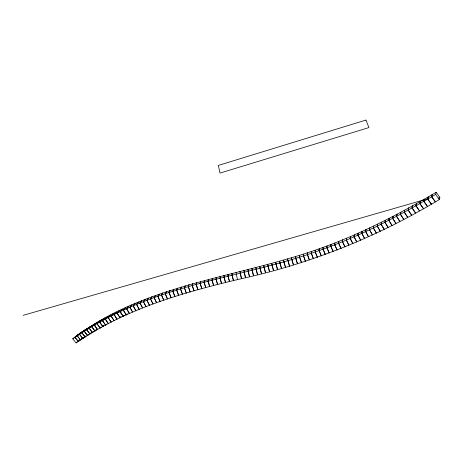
<?xml version="1.0" encoding="UTF-8"?>
<svg xmlns="http://www.w3.org/2000/svg" width="463" height="463" viewBox="0 0 463 463"><rect width="100%" height="100%" fill="white"/><g stroke="black" fill="none" stroke-linecap="round" stroke-linejoin="round"><path stroke-width="0.69" d="M327 247.751L327.017 245.963C365.093 231.801 401.218 212.905 436.158 192.29L439.85 197.348L439.381 199.536C378.202 236.414 311.321 263.453 241.495 278.674C183.817 292.136 125.346 308.769 76.111 342.927L72.72 338.823C146.25 282.187 242.699 277.632 327.017 245.963L326.936 247.78L329.222 253.029L327 247.751L323.041 249.21L325.263 254.476L323.105 249.187L323.093 247.41L323.041 249.21M319.14 250.616L319.163 248.828L319.204 250.593L321.305 255.889L319.14 250.616L323.105 249.187M330.889 246.287L330.935 244.481L330.825 246.31L333.169 251.548L330.889 246.287L326.936 247.78M334.772 244.782L334.847 242.965L334.708 244.811L337.116 250.037L334.772 244.782L330.825 246.31M338.656 243.249L338.76 241.414L338.586 243.278L341.057 248.492L338.656 243.249L334.708 244.811M342.527 241.68L342.661 239.834L342.464 241.709L344.993 246.912L342.527 241.68L338.586 243.278M346.399 240.083L346.561 238.219L346.336 240.106L348.928 245.297L346.399 240.083L342.464 241.709M212.089 280.231L212.274 278.46L212.066 280.237L213.634 285.59L212.089 280.231L260.038 268.28L259.795 266.601L261.491 273.685L260.038 268.28M350.265 238.445L350.456 236.57L350.202 238.474L352.852 243.654L350.265 238.445L346.336 240.106M354.126 236.778L354.345 234.886L354.068 236.807L356.776 241.975L354.126 236.778L350.202 238.474M357.986 235.082L358.235 233.167L357.928 235.106L360.7 240.262L357.986 235.082L354.068 236.807M208.107 281.261L208.35 279.473L208.072 281.267L209.681 286.603L208.107 281.261L212.066 280.237M361.84 233.346L362.118 231.419L361.782 233.375L364.613 238.52L361.84 233.346L357.928 235.106M365.695 231.581L365.996 229.636L365.643 231.604L368.531 236.743L365.695 231.581L361.782 233.375M369.549 229.781L369.873 227.825L369.497 229.81L372.443 234.932L369.549 229.781L365.643 231.604M204.125 282.303L204.438 280.497L204.09 282.314L205.74 287.633L204.125 282.303L208.072 281.267M373.404 227.952L373.745 225.979L373.352 227.975L376.35 233.092L373.404 227.952L369.497 229.81M377.258 226.089L377.617 224.098L377.206 226.112L380.262 231.222L377.258 226.089L373.352 227.975M381.107 224.19L381.495 222.188L381.061 224.219L384.168 229.318L381.107 224.19L377.206 226.112M384.961 222.263L385.366 220.249L384.915 222.292L388.081 227.385L384.961 222.263L381.061 224.219M388.822 220.307L389.238 218.276L388.775 220.33L391.987 225.417L388.822 220.307L384.915 222.292M200.161 283.362L200.537 281.539L200.12 283.373L201.816 288.68L200.161 283.362L204.09 282.314M392.682 218.316L393.116 216.273L392.636 218.339L395.9 223.426L392.682 218.316L388.775 220.33M400.42 214.247L400.877 212.176L400.373 214.271L403.742 219.346L400.42 214.247L392.636 218.339M404.292 212.164L404.766 210.086L404.251 212.187L407.666 217.263L404.292 212.164L400.373 214.271M412.07 207.91L412.556 205.809L412.035 207.933L415.537 213.003L412.07 207.91L404.251 212.187M415.971 205.74L416.463 203.627L415.936 205.763L419.484 210.833L415.971 205.74L412.035 207.933M427.708 199.067L428.246 196.908L427.743 199.049L431.389 204.142L427.708 199.067L435.654 194.437L436.158 192.29M419.883 203.541L420.381 201.417L419.848 203.558L423.442 208.628L419.883 203.541L415.936 205.763M196.202 284.438L196.653 282.598L196.162 284.45L197.904 289.74L196.202 284.438L200.12 283.373M192.261 285.532L192.787 283.669L192.214 285.544L194.009 290.816L192.261 285.532L196.162 284.45M180.541 288.929L181.317 287.002L180.489 288.947L182.451 294.15L180.541 288.929L192.214 285.544M176.681 290.104L177.537 288.154L176.623 290.122L178.649 295.301L176.681 290.104L180.489 288.947M172.786 291.314L174.875 296.476L172.844 291.296L173.793 289.323L172.786 291.314L169.041 292.518L171.131 297.668L168.983 292.535L170.071 290.515L169.041 292.518M161.471 295.035L163.746 300.111L161.529 295.018L162.739 292.963L161.471 295.035L157.831 296.303L160.105 301.367L157.767 296.32L159.127 294.219L157.831 296.303M154.11 297.622L156.506 302.634L154.167 297.605L155.556 295.492L154.11 297.622L150.55 298.924L152.952 303.931L150.492 298.948L152.026 296.789L150.55 298.924M146.921 300.29L149.439 305.239L146.979 300.273L148.536 298.103L146.921 300.29L143.449 301.633L145.972 306.57L143.391 301.656L145.093 299.434L143.449 301.633M139.913 303.034L142.552 307.918L139.971 303.01L141.701 300.782L139.913 303.034L133.165 305.823L135.862 310.656L133.112 305.846L135.057 303.531L133.165 305.823M129.79 307.276L132.592 312.05L129.843 307.253L131.81 304.932L129.79 307.276L126.573 308.694L129.374 313.457L126.526 308.717L128.616 306.344L126.573 308.694M120.936 316.761L120.044 317.751L117.058 313.115L119.356 310.656L117.104 313.092L120.044 317.751L120.953 316.75M120.154 311.64L123.1 316.31L123.962 315.332L123.1 316.31L120.201 311.616L122.388 309.209L120.154 311.64L117.104 313.092M114.014 314.603L117.041 319.198L114.054 314.58L116.375 312.114L114.014 314.603L108.139 317.577L111.201 322.126L108.093 317.595L110.576 315.054L108.139 317.577M106.421 324.21L105.581 325.078L102.404 320.616L104.991 318.023L105.778 319.134L104.991 318.023L102.404 320.616L99.678 322.115L102.85 326.56L103.718 325.674L102.85 326.56L99.643 322.132L102.282 319.516L99.678 322.115M106.432 324.204L105.581 325.078L102.445 320.599L105.223 319.105L107.757 316.536L105.263 319.082L108.365 323.596L105.223 319.105M94.284 325.176L97.543 329.534L94.319 325.153L97.016 322.508L94.284 325.176L91.72 326.681L94.967 331.028L96.796 329.216L94.967 331.028L91.686 326.699L94.458 324.013L95.268 325.09L94.458 324.013L91.72 326.681M89.145 328.221L92.444 332.515L93.364 331.612L92.444 332.515L89.174 328.203L91.952 325.512L89.145 328.221L79.486 334.286L82.836 338.476L85.267 336.138M85.169 336.989L81.835 332.77L84.723 330.021L81.835 332.77L85.169 336.989L86.13 336.057M85.25 336.15L82.836 338.476L79.462 334.303L74.931 337.313L78.311 341.445L79.798 340.027L78.311 341.445L74.913 337.33L72.72 338.823M82.501 338.088L80.55 339.964L77.165 335.814L80.14 333.019L77.165 335.814L80.55 339.964L82.518 338.083M76.111 342.927L77.107 341.978M79.486 334.286L82.408 331.52L79.462 334.303M74.931 337.313L77.911 334.512L74.913 337.33M89.174 328.203L91.686 326.699M438.148 198.332L439.85 197.348M427.743 199.049L419.848 203.558M94.319 325.153L99.643 322.132M105.263 319.082L108.093 317.595M114.054 314.58L117.058 313.115M120.201 311.616L126.526 308.717M129.843 307.253L133.112 305.846M139.971 303.01L143.391 301.656M146.979 300.273L150.492 298.948M154.167 297.605L157.767 296.32M315.234 251.982L315.228 250.211L315.297 251.965L317.334 257.272L315.234 251.982L319.204 250.593M311.327 253.325L311.286 251.559L311.385 253.302L313.37 258.62L311.327 253.325L315.297 251.965M161.529 295.018L168.983 292.535M307.409 254.627L307.345 252.879L307.473 254.609L309.394 259.94L307.409 254.627L311.385 253.302M303.485 255.906L303.398 254.17L303.549 255.889L305.418 261.23L303.485 255.906L307.473 254.609M299.561 257.156L299.445 255.426L299.619 257.139L301.436 262.486L299.561 257.156L303.549 255.889M172.844 291.296L176.623 290.122M295.625 258.371L295.492 256.652L297.449 263.719L295.625 258.371L299.619 257.139M291.69 259.564L291.534 257.856L293.461 264.917L291.69 259.564L295.683 258.354M291.748 259.552L283.802 261.873L285.48 267.244L283.611 260.177L283.802 261.873M23.15 315.338L428.755 198.494M279.849 262.99L279.646 261.3L281.487 268.366L279.849 262.99L283.848 261.855M279.895 262.978L263.991 267.261L265.49 272.661L263.765 265.577L263.991 267.261M260.015 268.285L264.02 267.249M435.654 194.437L439.381 199.536M237.502 279.652L235.974 272.545M224.098 275.479L224.075 277.21L225.539 282.598L224.075 277.21L224.098 275.479M220.145 276.463L220.075 278.211L221.563 283.587L220.075 278.211L220.145 276.463M216.204 277.459L216.082 279.212L217.593 284.583L216.082 279.212L216.204 277.459M396.994 214.242L396.548 216.296L399.818 221.401L396.548 216.296L396.994 214.242M408.655 207.962L408.181 210.052L411.595 215.145L408.181 210.052L408.655 207.962M432.193 194.61L431.69 196.758L435.376 201.851L431.69 196.758L432.193 194.61M424.305 199.177L423.807 201.307L427.407 206.4L423.807 201.307L424.305 199.177M188.945 284.762L188.331 286.643L190.137 291.91L188.331 286.643L188.945 284.762M185.119 285.874L184.424 287.778L186.282 293.021L184.424 287.778L185.119 285.874M166.391 291.731L165.268 293.756L167.421 298.878L165.268 293.756L166.391 291.731M138.35 302.148L136.544 304.411L139.184 309.278L136.544 304.411L138.35 302.148M127.047 313.908L126.208 314.875L123.314 310.169L125.473 307.768L123.314 310.169L126.208 314.875L127.065 313.902M113.447 313.578L111.068 316.073L114.095 320.656L111.068 316.073L113.447 313.578M101.044 327.162L100.17 328.047L96.941 323.654L99.62 321.015L100.425 322.103L99.62 321.015L96.941 323.654L100.17 328.047L101.056 327.156M91.367 332.642L89.972 334.008L86.65 329.743L89.492 327.017L86.65 329.743L89.972 334.008L91.379 332.631M88.491 334.581L87.548 335.501L84.202 331.265L87.085 328.522L84.202 331.265L87.548 335.501L88.497 334.575M365.944 120.073L218.328 165.424L220.018 173.081L368.953 127.574L365.944 120.073M120.831 312.953L120.091 311.807L120.808 312.965M289.473 266.092L287.575 259.031L289.473 266.092M277.487 269.472L275.676 262.399L277.487 269.472M273.488 270.554L271.706 263.476L273.488 270.554M269.489 271.613L267.736 264.535L269.489 271.613M229.521 281.614L228.062 276.226L228.051 274.495L228.062 276.226L229.521 281.614M257.492 274.704L255.819 267.614L257.492 274.704M253.487 275.711L251.849 268.615L253.487 275.711M233.508 280.63L232.067 275.236L232.009 273.523L232.067 275.236L233.508 280.63M249.488 276.7L247.879 269.605L249.488 276.7M245.488 277.69L243.908 270.589L245.488 277.69M241.495 278.674L239.938 271.573L241.495 278.674"/></g></svg>
